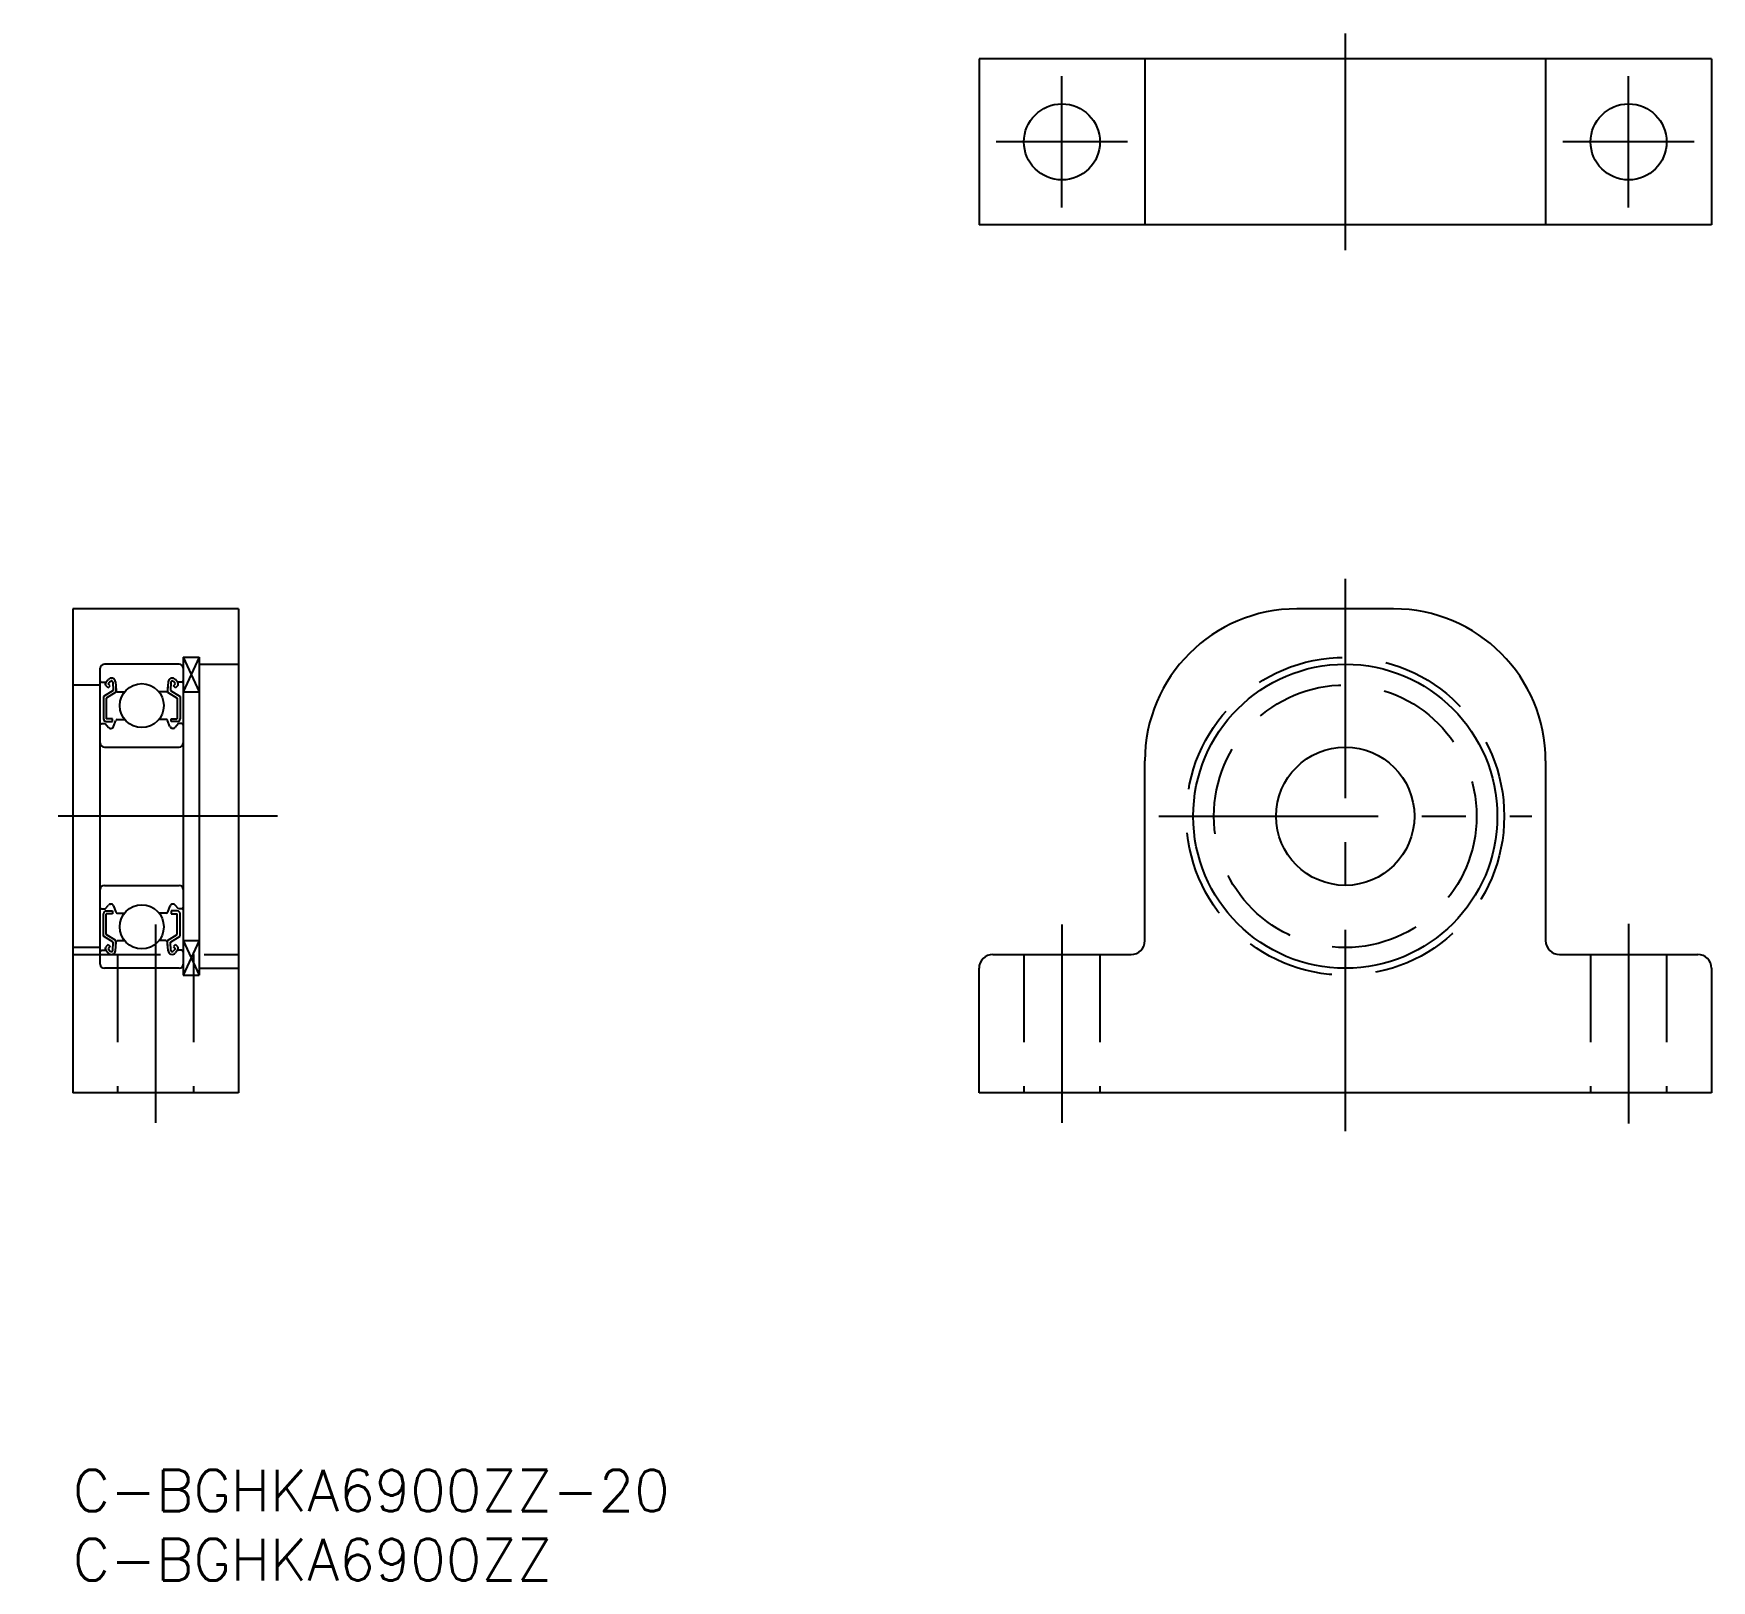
# Model space of a CAD drawing. Extents: x -3 to 119, y -8 to 104.
import ezdxf
from ezdxf.enums import TextEntityAlignment as Align

# ---------------------------------------------------------------- set-up
doc = ezdxf.new("R2010")
doc.units = 0
doc.header["$LTSCALE"] = 0.5
doc.linetypes.add('CENTER', pattern=[50.8, 31.75, -6.35, 6.35, -6.35])
doc.linetypes.add('DASHED', pattern=[19.05, 12.7, -6.35])
doc.layers.get('0').update_dxf_attribs({"linetype": 'CONTINUOUS'})
doc.layers.add('CENTER', color=1, linetype='CENTER')
doc.styles.get("Standard").update_dxf_attribs({"font": 'txt.shx', "height": 3, "bigfont": 'bigfont.shx'})

msp = doc.modelspace()

# ---------------------------------------------------------------- linework, layer by layer
at = {"color": 7, "linetype": 'CONTINUOUS'}
for p, q in [((118.58, 102.06), (65.58, 102.06)), ((65.58, 102.06), (65.58, 90.06)), ((77.58, 102.06), (77.58, 90.06)), ((106.58, 102.06), (106.58, 90.06)), ((118.58, 102.06), (118.58, 90.06)), ((118.58, 90.06), (65.58, 90.06)), ((0, 62.28), (0, 27.28)), ((12, 62.28), (0, 62.28)), ((12, 62.28), (12, 27.28)), ((95.58, 62.28), (88.58, 62.28)), ((7.7, 58.28), (2.3, 58.28)), ((8, 58.78), (8, 35.78)), ((8, 58.78), (9.15, 58.78)), ((9.15, 58.78), (9.15, 35.78)), ((9.15, 58.28), (12, 58.28)), ((2, 36.58), (2, 57.98)), ((2.41, 56.98), (2.57, 57.17)), ((7.59, 56.98), (7.43, 57.17)), ((0, 56.78), (2, 56.78)), ((2.1, 56.98), (2.41, 56.98)), ((2.93, 56.37), (2.23, 55.94)), ((2.23, 55.94), (2.23, 54.33)), ((2.56, 56.56), (2.42, 56.71)), ((3.13, 56.26), (2.43, 55.83)), ((2.56, 56.85), (2.72, 57.04)), ((2.71, 56.71), (2.56, 56.85)), ((2.56, 56.56), (2.71, 56.71)), ((2.9, 56.98), (2.93, 56.37)), ((3.1, 57), (3.15, 56.37)), ((3.13, 56.61), (3.13, 56.26)), ((3.25, 56.28), (3.77, 56.28)), ((6.75, 56.28), (6.23, 56.28)), ((6.9, 57), (6.85, 56.37)), ((6.87, 56.61), (6.87, 56.26)), ((6.87, 56.26), (7.57, 55.83)), ((7.1, 56.98), (7.07, 56.37)), ((7.07, 56.37), (7.77, 55.94)), ((7.44, 56.85), (7.28, 57.04)), ((7.29, 56.71), (7.44, 56.85)), ((7.44, 56.56), (7.29, 56.71)), ((7.44, 56.56), (7.58, 56.71)), ((7.9, 56.98), (7.59, 56.98)), ((7.77, 55.94), (7.77, 54.33)), ((8, 56.28), (9.15, 56.28)), ((2.43, 55.83), (2.43, 54.33)), ((7.57, 55.83), (7.57, 54.33)), ((2.1, 53.98), (2.35, 53.98)), ((2.35, 53.98), (2.58, 53.7)), ((2.88, 54.33), (2.43, 54.33)), ((2.43, 54.13), (2.88, 54.13)), ((2.74, 53.63), (2.77, 53.63)), ((2.88, 54.13), (2.88, 54.33)), ((2.96, 53.76), (3.13, 54.21)), ((3.22, 54.28), (3.77, 54.28)), ((6.78, 54.28), (6.23, 54.28)), ((7.04, 53.76), (6.87, 54.21)), ((7.12, 54.13), (7.12, 54.33)), ((7.12, 54.33), (7.57, 54.33)), ((7.57, 54.13), (7.12, 54.13)), ((7.26, 53.63), (7.23, 53.63)), ((7.65, 53.98), (7.42, 53.7)), ((7.9, 53.98), (7.65, 53.98)), ((2.3, 52.28), (7.7, 52.28)), ((77.58, 38.28), (77.58, 51.28)), ((106.58, 51.28), (106.58, 38.28)), ((2.3, 42.28), (7.7, 42.28)), ((2.1, 40.58), (2.35, 40.58)), ((2.23, 38.61), (2.23, 40.23)), ((2.35, 40.58), (2.58, 40.85)), ((2.43, 40.43), (2.88, 40.43)), ((2.43, 38.73), (2.43, 40.23)), ((2.88, 40.23), (2.43, 40.23)), ((2.74, 40.93), (2.77, 40.93)), ((2.88, 40.43), (2.88, 40.23)), ((2.96, 40.79), (3.13, 40.34)), ((3.22, 40.28), (3.77, 40.28)), ((6.78, 40.28), (6.23, 40.28)), ((7.04, 40.79), (6.87, 40.34)), ((7.12, 40.43), (7.12, 40.23)), ((7.57, 40.43), (7.12, 40.43)), ((7.12, 40.23), (7.57, 40.23)), ((7.26, 40.93), (7.23, 40.93)), ((7.65, 40.58), (7.42, 40.85)), ((7.57, 38.73), (7.57, 40.23)), ((7.9, 40.58), (7.65, 40.58)), ((7.77, 38.61), (7.77, 40.23)), ((2, 37.78), (0, 37.78)), ((2.93, 38.18), (2.23, 38.61)), ((2.56, 37.99), (2.42, 37.85)), ((3.13, 38.29), (2.43, 38.73)), ((2.56, 37.99), (2.71, 37.85)), ((2.71, 37.85), (2.56, 37.7)), ((2.56, 37.7), (2.72, 37.51)), ((2.9, 37.57), (2.93, 38.18)), ((3.1, 37.55), (3.15, 38.18)), ((3.13, 37.94), (3.13, 38.29)), ((3.25, 38.28), (3.77, 38.28)), ((6.75, 38.28), (6.23, 38.28)), ((6.9, 37.55), (6.85, 38.18)), ((6.87, 38.29), (7.57, 38.73)), ((6.87, 37.94), (6.87, 38.29)), ((7.07, 38.18), (7.77, 38.61)), ((7.1, 37.57), (7.07, 38.18)), ((7.44, 37.7), (7.28, 37.51)), ((7.44, 37.99), (7.29, 37.85)), ((7.29, 37.85), (7.44, 37.7)), ((7.44, 37.99), (7.58, 37.85)), ((8, 38.28), (9.15, 38.28)), ((2.1, 37.58), (2.41, 37.58)), ((2.41, 37.58), (2.57, 37.39)), ((7.59, 37.58), (7.43, 37.39)), ((7.9, 37.58), (7.59, 37.58)), ((66.58, 37.28), (76.58, 37.28)), ((107.58, 37.28), (117.58, 37.28)), ((7.7, 36.28), (2.3, 36.28)), ((8, 35.78), (9.15, 35.78)), ((9.15, 36.28), (12, 36.28)), ((65.58, 27.28), (65.58, 36.28)), ((118.58, 36.28), (118.58, 27.28)), ((12, 27.28), (0, 27.28)), ((118.58, 27.28), (65.58, 27.28))]:
    msp.add_line(p, q, dxfattribs=at)
at = {"color": 3, "linetype": 'CONTINUOUS'}
for p, q in [((8, 58.78), (9.15, 56.28)), ((9.15, 58.78), (8, 56.28)), ((8, 38.28), (9.15, 35.78)), ((9.15, 38.28), (8, 35.78))]:
    msp.add_line(p, q, dxfattribs=at)
at = {"color": 3, "linetype": 'DASHED'}
for p, q in [((0, 37.28), (12, 37.28)), ((3.25, 37.28), (3.25, 27.28)), ((8.75, 37.28), (8.75, 27.28)), ((68.83, 37.28), (68.83, 27.28)), ((74.33, 37.28), (74.33, 27.28)), ((109.83, 37.28), (109.83, 27.28)), ((115.33, 37.28), (115.33, 27.28))]:
    msp.add_line(p, q, dxfattribs=at)
at = {"color": 7, "linetype": 'CONTINUOUS'}
for centre, radius in [((71.58, 96.06), 2.75), ((112.58, 96.06), 2.75), ((92.08, 47.28), 11), ((5, 55.28), 1.59), ((92.08, 47.28), 5), ((5, 39.28), 1.59)]:
    msp.add_circle(centre, radius, dxfattribs=at)
at = {"color": 3, "linetype": 'DASHED'}
for radius in [11.5, 9.5]:
    msp.add_circle((92.08, 47.28), radius, dxfattribs=at)
at = {"color": 7, "linetype": 'CONTINUOUS'}
for centre, radius, start, end in [((88.58, 51.28), 11, 90, 180), ((95.58, 51.28), 11, 0, 90), ((2.3, 57.98), 0.3, 90, 180), ((7.7, 57.98), 0.3, 360, 90), ((2.1, 57.08), 0.1, 180, 270), ((2.8, 56.97), 0.3, 4.9357, 139.9921), ((2.8, 56.97), 0.1, 3.0863, 139.9614), ((7.2, 56.97), 0.3, 40.0079, 175.0643), ((7.2, 56.97), 0.1, 40.0386, 176.9137), ((7.9, 57.08), 0.1, 270, 360), ((2.56, 56.85), 0.2, 139.9921, 225), ((3.25, 56.38), 0.1, 184.9357, 269.9989), ((6.75, 56.38), 0.1, 270.0011, 355.0643), ((7.44, 56.85), 0.2, 315, 40.0079), ((2.1, 53.88), 0.1, 90, 180), ((2.43, 54.33), 0.2, 180, 270), ((2.74, 53.83), 0.2, 219.9859, 270), ((2.77, 53.83), 0.2, 270, 340.0568), ((3.22, 54.18), 0.1, 90, 160.0568), ((6.78, 54.18), 0.1, 19.9432, 90), ((7.23, 53.83), 0.2, 199.9432, 270), ((7.26, 53.83), 0.2, 270, 320.0141), ((7.57, 54.33), 0.2, 270, 0), ((7.9, 53.88), 0.1, 360, 90), ((2.3, 52.58), 0.3, 180, 270), ((7.7, 52.58), 0.3, 270, 360), ((2.3, 41.98), 0.3, 90, 180), ((7.7, 41.98), 0.3, 0, 90), ((2.1, 40.68), 0.1, 180, 270), ((2.43, 40.23), 0.2, 90, 180), ((2.74, 40.73), 0.2, 90, 140.0141), ((2.77, 40.73), 0.2, 19.9432, 90), ((3.22, 40.38), 0.1, 199.9432, 270), ((6.78, 40.38), 0.1, 270, 340.0568), ((7.23, 40.73), 0.2, 90, 160.0568), ((7.26, 40.73), 0.2, 39.9859, 90), ((7.57, 40.23), 0.2, 0, 90), ((7.9, 40.68), 0.1, 270, 0), ((2.56, 37.7), 0.2, 135, 220.0079), ((3.25, 38.18), 0.1, 90.0011, 175.0643), ((6.75, 38.18), 0.1, 4.9357, 89.9989), ((7.44, 37.7), 0.2, 319.9921, 45), ((76.58, 38.28), 1, 270, 0), ((107.58, 38.28), 1, 180, 270), ((2.1, 37.48), 0.1, 90, 180), ((2.3, 36.58), 0.3, 180, 270), ((2.8, 37.58), 0.3, 220.0079, 355.0643), ((2.8, 37.58), 0.1, 220.0386, 356.9137), ((7.2, 37.58), 0.3, 184.9357, 319.9921), ((7.2, 37.58), 0.1, 183.0863, 319.9614), ((7.7, 36.58), 0.3, 270, 0), ((7.9, 37.48), 0.1, 0, 90), ((66.58, 36.28), 1, 90, 180), ((117.58, 36.28), 1, 0, 90)]:
    msp.add_arc(centre, radius, start, end, dxfattribs=at)
at = {"layer": 'CENTER', "color": 1, "linetype": 'CENTER'}
for p, q in [((92.08, 103.9), (92.08, 88.23)), ((71.58, 91.31), (71.58, 100.81)), ((112.58, 91.31), (112.58, 100.81)), ((76.33, 96.06), (66.83, 96.06)), ((117.33, 96.06), (107.83, 96.06)), ((92.08, 64.46), (92.08, 24.49)), ((14.83, 47.28), (-2.83, 47.28)), ((78.58, 47.28), (105.58, 47.28)), ((6, 39.46), (6, 25.09)), ((71.58, 39.46), (71.58, 25.09)), ((112.58, 39.5), (112.58, 25.05))]:
    msp.add_line(p, q, dxfattribs=at)

# ---------------------------------------------------------------- texts
at = {"color": 7, "linetype": 'CONTINUOUS'}
for s, p in [('C-BGHKA6900ZZ-20', (0, 0)), ('C-BGHKA6900ZZ', (0, -5))]:
    msp.add_text(s, height=3, dxfattribs=at).set_placement(p, align=Align.TOP_LEFT)

doc.saveas('drawing.dxf')
